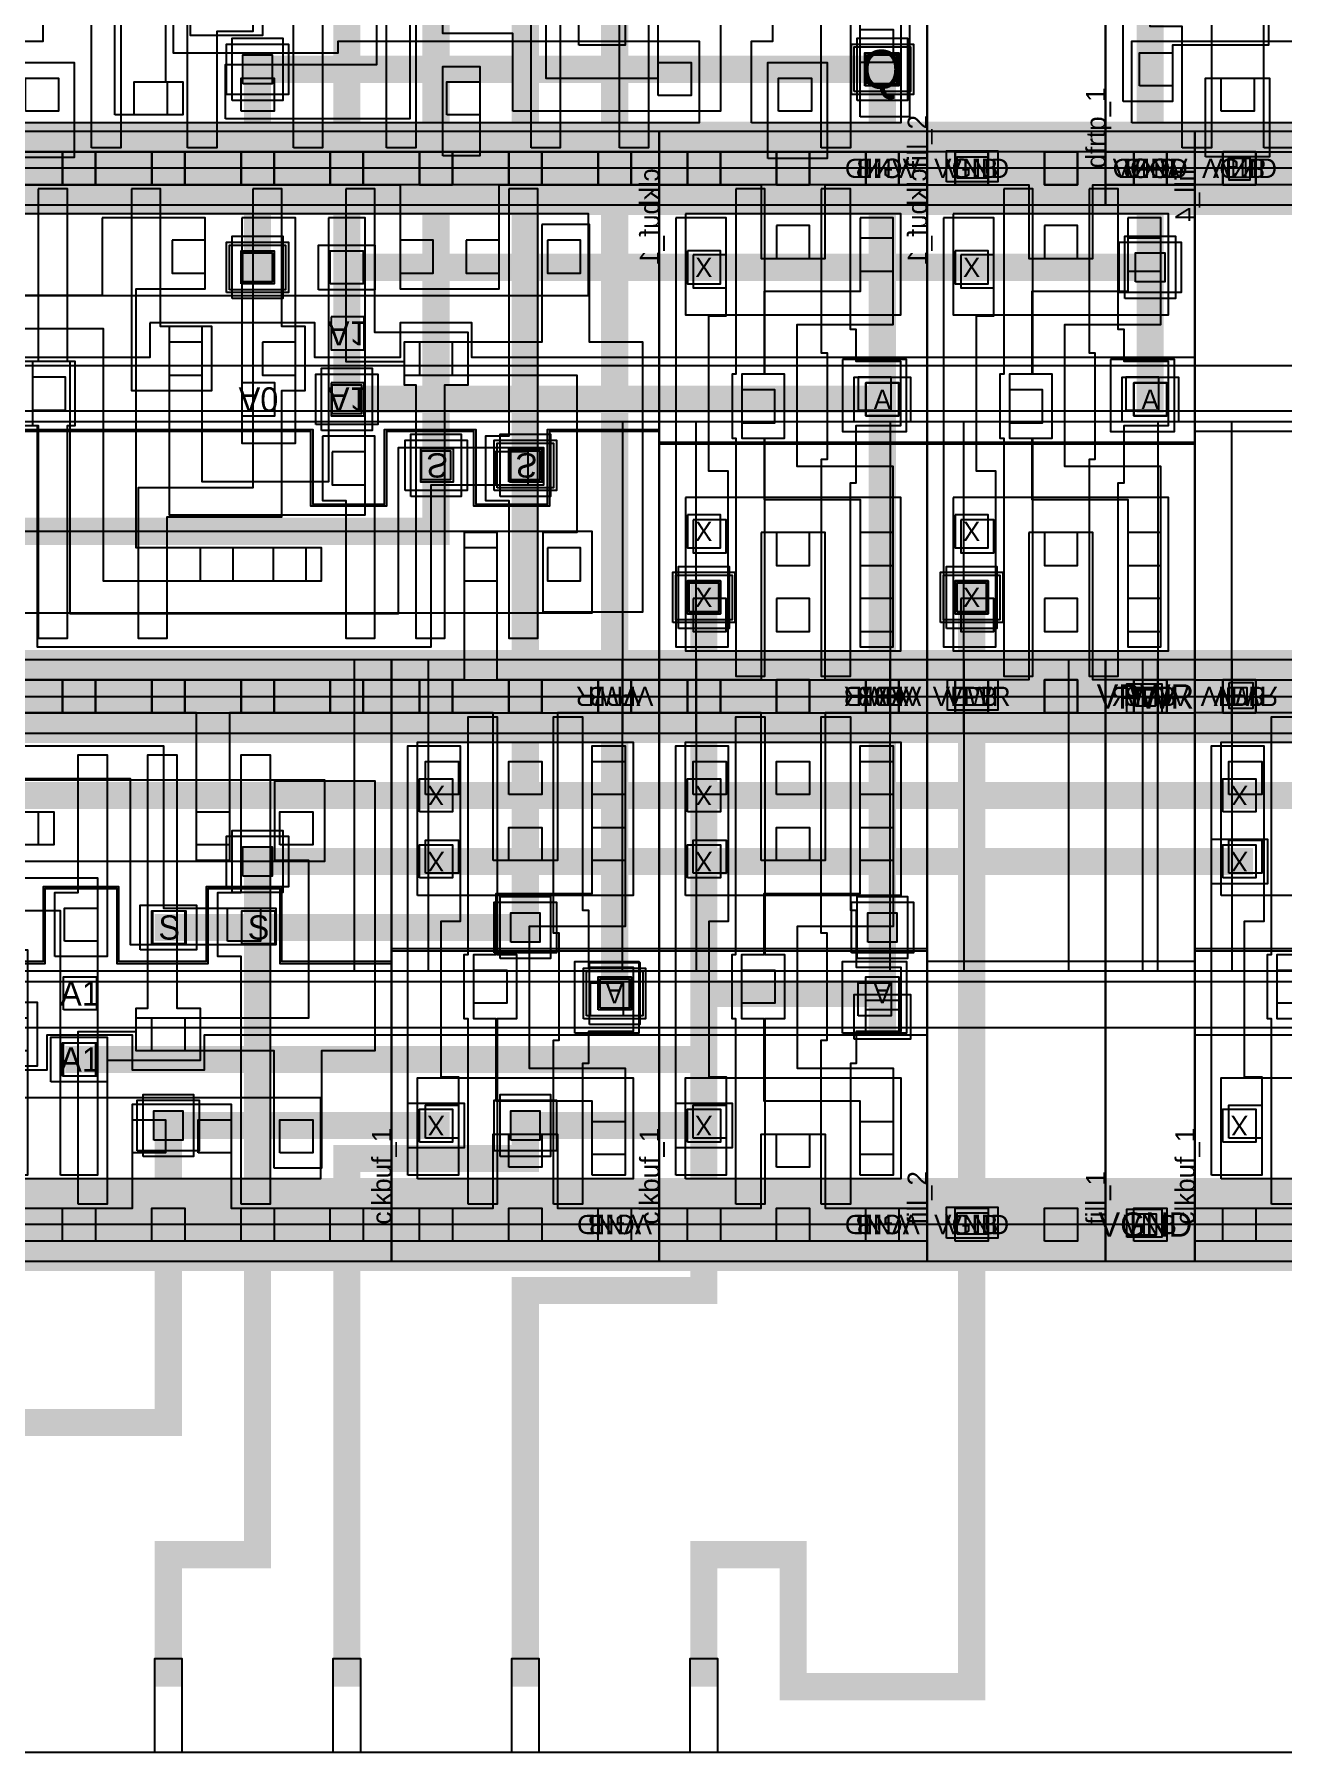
# Model space of a CAD drawing. Extents: x 0 to 50.5, y 0 to 99.5.
# Drawn here: x 20.7 to 27.13, y 0 to 8.85 of the extents above; entities that cross this region are included whole.
import ezdxf
from ezdxf.enums import TextEntityAlignment as Align

# ---------------------------------------------------------------- set-up
doc = ezdxf.new("R2010")
doc.units = 0
for name, color, linetype in [('L122D16', 13, 'CONTINUOUS'), ('L235D4', 32, 'CONTINUOUS'), ('L236D0', 12, 'CONTINUOUS'), ('L64D16', 14, 'CONTINUOUS'), ('L64D20', 26, 'CONTINUOUS'), ('L64D5', 19, 'CONTINUOUS'), ('L64D59', 18, 'CONTINUOUS'), ('L65D20', 22, 'CONTINUOUS'), ('L66D20', 16, 'CONTINUOUS'), ('L66D44', 21, 'CONTINUOUS'), ('L67D16', 29, 'CONTINUOUS'), ('L67D20', 8, 'CONTINUOUS'), ('L67D44', 9, 'CONTINUOUS'), ('L67D5', 17, 'CONTINUOUS'), ('L68D16', 15, 'CONTINUOUS'), ('L68D20', 6, 'CONTINUOUS'), ('L68D44', 7, 'CONTINUOUS'), ('L68D5', 20, 'CONTINUOUS'), ('L69D16', 35, 'CONTINUOUS'), ('L69D20', 4, 'CONTINUOUS'), ('L78D44', 24, 'CONTINUOUS'), ('L81D4', 28, 'CONTINUOUS'), ('L83D44', 30, 'CONTINUOUS'), ('L93D44', 25, 'CONTINUOUS'), ('L94D20', 27, 'CONTINUOUS'), ('L95D20', 23, 'CONTINUOUS')]:
    doc.layers.add(name, color=color, linetype=linetype)

# ---------------------------------------------------------------- blocks, each defined once
blk = doc.blocks.new('VIA_M1M2_PR')
at = {"layer": 'L68D20'}
blk.add_lwpolyline([(-0.16, -0.13), (-0.16, 0.13), (0.16, 0.13), (0.16, -0.13)], close=True, dxfattribs=at)
at = {"layer": 'L68D44'}
blk.add_lwpolyline([(-0.075, -0.075), (-0.075, 0.075), (0.075, 0.075), (0.075, -0.075)], close=True, dxfattribs=at)
at = {"layer": 'L69D20'}
blk.add_lwpolyline([(-0.13, -0.16), (-0.13, 0.16), (0.13, 0.16), (0.13, -0.16)], close=True, dxfattribs=at)
blk = doc.blocks.new('VIA_L1M1_PR_MR')
at = {"layer": 'L67D20'}
blk.add_lwpolyline([(-0.085, -0.085), (-0.085, 0.085), (0.085, 0.085), (0.085, -0.085)], close=True, dxfattribs=at)
at = {"layer": 'L67D44'}
blk.add_lwpolyline([(-0.085, -0.085), (-0.085, 0.085), (0.085, 0.085), (0.085, -0.085)], close=True, dxfattribs=at)
at = {"layer": 'L68D20'}
blk.add_lwpolyline([(-0.145, -0.115), (-0.145, 0.115), (0.145, 0.115), (0.145, -0.115)], close=True, dxfattribs=at)
blk = doc.blocks.new('sky130_fd_sc_hd__fill_2')
at = {"layer": 'L122D16'}
blk.add_lwpolyline([(0.155, -0.05), (0.155, 0.06), (0.315, 0.06), (0.315, -0.05)], close=True, dxfattribs=at)
at = {"layer": 'L64D16'}
blk.add_lwpolyline([(0.14, 2.675), (0.14, 2.765), (0.31, 2.765), (0.31, 2.675)], close=True, dxfattribs=at)
at = {"layer": 'L64D20'}
blk.add_lwpolyline([(-0.19, 1.305), (-0.19, 2.91), (1.11, 2.91), (1.11, 1.305)], close=True, dxfattribs=at)
at = {"layer": 'L67D20', "const_width": 0.17}
for points in [[(0, 2.72), (0.92, 2.72)], [(0, 0), (0.92, 0)]]:
    blk.add_lwpolyline(points, dxfattribs=at)
at = {"layer": 'L67D44'}
for points in [[(0.145, 2.635), (0.145, 2.805), (0.315, 2.805), (0.315, 2.635)], [(0.605, 2.635), (0.605, 2.805), (0.775, 2.805), (0.775, 2.635)], [(0.145, -0.085), (0.145, 0.085), (0.315, 0.085), (0.315, -0.085)], [(0.605, -0.085), (0.605, 0.085), (0.775, 0.085), (0.775, -0.085)]]:
    blk.add_lwpolyline(points, close=True, dxfattribs=at)
at = {"layer": 'L68D16'}
for points in [[(0.105, 2.65), (0.105, 2.805), (0.365, 2.805), (0.365, 2.65)], [(0.1, -0.07), (0.1, 0.09), (0.365, 0.09), (0.365, -0.07)]]:
    blk.add_lwpolyline(points, close=True, dxfattribs=at)
at = {"layer": 'L68D20', "const_width": 0.48}
for points in [[(0, 2.72), (0.92, 2.72)], [(0, 0), (0.92, 0)]]:
    blk.add_lwpolyline(points, dxfattribs=at)
at = {"layer": 'L78D44'}
blk.add_lwpolyline([(0, 1.25), (0, 2.72), (0.92, 2.72), (0.92, 1.25)], close=True, dxfattribs=at)
at = {"layer": 'L81D4'}
blk.add_lwpolyline([(0, 0), (0, 2.72), (0.92, 2.72), (0.92, 0)], close=True, dxfattribs=at)
at = {"layer": 'L93D44'}
blk.add_lwpolyline([(0, -0.19), (0, 1.015), (0.92, 1.015), (0.92, -0.19)], close=True, dxfattribs=at)
at = {"layer": 'L94D20'}
blk.add_lwpolyline([(0, 1.355), (0, 2.91), (0.92, 2.91), (0.92, 1.355)], close=True, dxfattribs=at)
at = {"layer": 'L64D5'}
blk.add_text('VPB', height=0.1, dxfattribs=at).set_placement((0.23, 2.72), align=Align.MIDDLE_CENTER)
at = {"layer": 'L64D59'}
blk.add_text('VNB', height=0.1, dxfattribs=at).set_placement((0.23, 0), align=Align.MIDDLE_CENTER)
at = {"layer": 'L68D5'}
for s, p in [('VPWR', (0.23, 2.72)), ('VGND', (0.23, 0))]:
    blk.add_text(s, height=0.1, dxfattribs=at).set_placement(p, align=Align.MIDDLE_CENTER)
at = {"layer": 'L83D44'}
blk.add_text('fill_2', height=0.1, rotation=90, dxfattribs=at).set_placement((0, 0))
blk = doc.blocks.new('sky130_fd_sc_hd__dfrtp_1')
at = {"layer": 'L122D16'}
blk.add_lwpolyline([(0.145, -0.085), (0.145, 0.085), (0.315, 0.085), (0.315, -0.085)], close=True, dxfattribs=at)
at = {"layer": 'L236D0'}
blk.add_lwpolyline([(0, 0), (0, 2.72), (9.2, 2.72), (9.2, 0)], close=True, dxfattribs=at)
at = {"layer": 'L65D20'}
for points in [[(8.295, 0.235), (8.295, 0.655), (8.405, 0.655), (8.405, 0.885), (9.065, 0.885), (9.065, 0.235)], [(1.565, 0.235), (1.565, 0.655), (2.49, 0.655), (2.49, 0.595), (3.285, 0.595), (3.285, 0.655), (4.645, 0.655), (4.645, 0.875), (5.315, 0.875), (5.315, 0.595), (6.165, 0.595), (6.165, 0.655), (8.025, 0.655), (8.025, 0.235)], [(0.135, 0.235), (0.135, 0.655), (1.225, 0.655), (1.225, 0.235)]]:
    blk.add_lwpolyline(points, close=True, dxfattribs=at)
at = {"layer": 'L66D20'}
for points in [[(0.395, 0.105), (0.395, 0.73), (0.23, 0.73), (0.23, 0.995), (0.11, 0.995), (0.11, 1.325), (0.23, 1.325), (0.23, 1.74), (0.395, 1.74), (0.395, 2.585), (0.545, 2.585), (0.545, 1.59), (0.38, 1.59), (0.38, 0.88), (0.545, 0.88), (0.545, 0.105)], [(0.815, 0.105), (0.815, 1.1), (0.59, 1.1), (0.59, 1.37), (0.815, 1.37), (0.815, 2.585), (0.965, 2.585), (0.965, 0.105)], [(4.895, 0.105), (4.895, 1.005), (4.715, 1.005), (4.715, 1.335), (4.895, 1.335), (4.895, 1.57), (5.275, 1.57), (5.275, 2.615), (5.425, 2.615), (5.425, 1.42), (5.045, 1.42), (5.045, 0.105)], [(5.935, 0.105), (5.935, 1.185), (5.875, 1.185), (5.875, 1.245), (5.77, 1.245), (5.77, 2.615), (5.92, 2.615), (5.92, 1.395), (6.02, 1.395), (6.02, 1.335), (6.085, 1.335), (6.085, 1.275), (6.205, 1.275), (6.205, 0.945), (6.085, 0.945), (6.085, 0.105)], [(6.415, 0.105), (6.415, 0.965), (6.62, 0.965), (6.62, 2.615), (6.77, 2.615), (6.77, 1.145), (6.925, 1.145), (6.925, 0.815), (6.565, 0.815), (6.565, 0.105)], [(7.16, 0.105), (7.16, 0.955), (7.135, 0.955), (7.135, 1.285), (7.16, 1.285), (7.16, 2.615), (7.31, 2.615), (7.31, 1.285), (7.405, 1.285), (7.405, 0.955), (7.31, 0.955), (7.31, 0.105)], [(7.615, 0.105), (7.615, 1.495), (7.52, 1.495), (7.52, 1.825), (7.58, 1.825), (7.58, 2.615), (7.73, 2.615), (7.73, 1.825), (7.79, 1.825), (7.79, 1.495), (7.765, 1.495), (7.765, 0.105)], [(8.655, 0.105), (8.655, 0.995), (8.51, 0.995), (8.51, 1.325), (8.655, 1.325), (8.655, 2.615), (8.805, 2.615), (8.805, 0.105)], [(5.39, 0.105), (5.39, 1.035), (5.725, 1.035), (5.725, 0.705), (5.54, 0.705), (5.54, 0.105)]]:
    blk.add_lwpolyline(points, close=True, dxfattribs=at)
at = {"layer": 'L66D44'}
for points in [[(8.855, 0.545), (8.855, 0.715), (9.025, 0.715), (9.025, 0.545)], [(0.175, 0.425), (0.175, 0.595), (0.345, 0.595), (0.345, 0.425)], [(7.815, 0.375), (7.815, 0.545), (7.985, 0.545), (7.985, 0.375)], [(0.595, 0.295), (0.595, 0.465), (0.765, 0.465), (0.765, 0.295)], [(4.555, 0.295), (4.555, 0.465), (4.725, 0.465), (4.725, 0.295)], [(5.115, 0.275), (5.115, 0.445), (5.285, 0.445), (5.285, 0.275)], [(5.665, 0.295), (5.665, 0.465), (5.835, 0.465), (5.835, 0.295)], [(6.725, 0.275), (6.725, 0.445), (6.895, 0.445), (6.895, 0.275)], [(8.435, 0.295), (8.435, 0.465), (8.605, 0.465), (8.605, 0.295)]]:
    blk.add_lwpolyline(points, close=True, dxfattribs=at)
at = {"layer": 'L67D16'}
blk.add_lwpolyline([(8.88, 0.425), (8.88, 0.595), (9.05, 0.595), (9.05, 0.425)], close=True, dxfattribs=at)
at = {"layer": 'L67D20'}
for points in [[(0.09, 0.345), (0.09, 0.805), (0.61, 0.805), (0.61, 1.795), (0.09, 1.795), (0.09, 2.465), (0.345, 2.465), (0.345, 1.965), (0.84, 1.965), (0.84, 0.635), (0.345, 0.635), (0.345, 0.345)], [(5.015, 0.275), (5.015, 0.835), (5.105, 0.835), (5.105, 2.005), (5.495, 2.005), (5.495, 2.465), (5.665, 2.465), (5.665, 1.835), (5.275, 1.835), (5.275, 0.445), (5.365, 0.445), (5.365, 0.275)], [(5.585, 0.255), (5.585, 0.535), (6.365, 0.535), (6.365, 1.485), (6.6, 1.485), (6.6, 2.125), (5.9, 2.125), (5.9, 2.465), (6.77, 2.465), (6.77, 1.745), (7.82, 1.745), (7.82, 1.575), (6.77, 1.575), (6.77, 1.315), (6.535, 1.315), (6.535, 0.255)], [(7.065, 0.295), (7.065, 0.695), (6.705, 0.695), (6.705, 1.145), (6.925, 1.145), (6.925, 0.865), (7.235, 0.865), (7.235, 0.465), (7.815, 0.465), (7.815, 1.295), (7.99, 1.295), (7.99, 1.915), (7.36, 1.915), (7.36, 2.375), (7.53, 2.375), (7.53, 2.085), (8.16, 2.085), (8.16, 1.325), (8.73, 1.325), (8.73, 0.995), (8.14, 0.995), (8.14, 0.82), (8.135, 0.82), (8.135, 0.295)], [(8.855, 0.265), (8.855, 0.795), (8.9, 0.795), (8.9, 1.445), (8.855, 1.445), (8.855, 2.325), (9.11, 2.325), (9.11, 0.265)], [(7.405, 0.635), (7.405, 1.035), (7.105, 1.035), (7.105, 1.405), (7.645, 1.405), (7.645, 0.635)], [(4.475, 0.055), (4.475, 0.545), (4.805, 0.545), (4.805, 0.055)], [(8.38, 0.05), (8.38, 0.545), (8.685, 0.545), (8.685, 0.05)], [(0.515, 0.06), (0.515, 0.465), (0.845, 0.465), (0.845, 0.06)], [(6.705, 0.065), (6.705, 0.525), (6.895, 0.525), (6.895, 0.065)], [(0, -0.085), (0, 0.085), (9.2, 0.085), (9.2, -0.085)]]:
    blk.add_lwpolyline(points, close=True, dxfattribs=at)
at = {"layer": 'L67D44'}
for points in [[(0.145, -0.085), (0.145, 0.085), (0.315, 0.085), (0.315, -0.085)], [(0.605, -0.085), (0.605, 0.085), (0.775, 0.085), (0.775, -0.085)], [(4.745, -0.085), (4.745, 0.085), (4.915, 0.085), (4.915, -0.085)], [(5.205, -0.085), (5.205, 0.085), (5.375, 0.085), (5.375, -0.085)], [(5.665, -0.085), (5.665, 0.085), (5.835, 0.085), (5.835, -0.085)], [(6.125, -0.085), (6.125, 0.085), (6.295, 0.085), (6.295, -0.085)], [(6.585, -0.085), (6.585, 0.085), (6.755, 0.085), (6.755, -0.085)], [(7.045, -0.085), (7.045, 0.085), (7.215, 0.085), (7.215, -0.085)], [(7.505, -0.085), (7.505, 0.085), (7.675, 0.085), (7.675, -0.085)], [(7.965, -0.085), (7.965, 0.085), (8.135, 0.085), (8.135, -0.085)], [(8.425, -0.085), (8.425, 0.085), (8.595, 0.085), (8.595, -0.085)], [(8.885, -0.085), (8.885, 0.085), (9.055, 0.085), (9.055, -0.085)]]:
    blk.add_lwpolyline(points, close=True, dxfattribs=at)
at = {"layer": 'L68D16'}
blk.add_lwpolyline([(0.145, -0.085), (0.145, 0.085), (0.315, 0.085), (0.315, -0.085)], close=True, dxfattribs=at)
at = {"layer": 'L68D20', "const_width": 0.48}
blk.add_lwpolyline([(0, 0), (9.2, 0)], dxfattribs=at)
at = {"layer": 'L81D4'}
blk.add_lwpolyline([(0, 0), (0, 2.72), (9.2, 2.72), (9.2, 0)], close=True, dxfattribs=at)
at = {"layer": 'L93D44'}
blk.add_lwpolyline([(0, -0.19), (0, 1.015), (9.2, 1.015), (9.2, -0.19)], close=True, dxfattribs=at)
at = {"layer": 'L95D20'}
blk.add_lwpolyline([(5.775, 0.925), (5.775, 0.685), (5.405, 0.685), (5.405, 1.05)], dxfattribs=at)
at = {"layer": 'L64D59'}
blk.add_text('VNB', height=0.1, dxfattribs=at).set_placement((0.23, 0), align=Align.MIDDLE_CENTER)
at = {"layer": 'L67D5'}
blk.add_text('Q', height=0.2, dxfattribs=at).set_placement((8.965, 0.51), align=Align.MIDDLE_CENTER)
at = {"layer": 'L68D5'}
blk.add_text('VGND', height=0.1, dxfattribs=at).set_placement((0.23, 0), align=Align.MIDDLE_CENTER)
at = {"layer": 'L83D44'}
blk.add_text('dfrtp_1', height=0.1, rotation=90, dxfattribs=at).set_placement((0, 0))
blk = doc.blocks.new('sky130_fd_sc_hd__clkbuf_1')
at = {"layer": 'L122D16'}
blk.add_lwpolyline([(1.065, -0.085), (1.065, 0.085), (1.235, 0.085), (1.235, -0.085)], close=True, dxfattribs=at)
at = {"layer": 'L236D0'}
blk.add_lwpolyline([(0, 0), (0, 2.72), (1.38, 2.72), (1.38, 0)], close=True, dxfattribs=at)
at = {"layer": 'L64D16'}
blk.add_lwpolyline([(1.065, 2.635), (1.065, 2.805), (1.235, 2.805), (1.235, 2.635)], close=True, dxfattribs=at)
at = {"layer": 'L64D20'}
blk.add_lwpolyline([(-0.19, 1.305), (-0.19, 2.91), (1.57, 2.91), (1.57, 1.305)], close=True, dxfattribs=at)
at = {"layer": 'L65D20'}
for points in [[(0.135, 1.695), (0.135, 2.485), (1.245, 2.485), (1.245, 1.695)], [(0.135, 0.235), (0.135, 0.755), (1.245, 0.755), (1.245, 0.235)]]:
    blk.add_lwpolyline(points, close=True, dxfattribs=at)
at = {"layer": 'L66D20'}
for points in [[(0.395, 0.105), (0.395, 1.06), (0.375, 1.06), (0.375, 1.39), (0.395, 1.39), (0.395, 2.615), (0.545, 2.615), (0.545, 1.39), (0.645, 1.39), (0.645, 1.06), (0.545, 1.06), (0.545, 0.105)], [(0.835, 0.105), (0.835, 0.95), (0.865, 0.95), (0.865, 1.5), (0.835, 1.5), (0.835, 2.615), (0.985, 2.615), (0.985, 1.62), (1.015, 1.62), (1.015, 1.325), (1.245, 1.325), (1.245, 0.995), (1.015, 0.995), (1.015, 0.83), (0.985, 0.83), (0.985, 0.105)]]:
    blk.add_lwpolyline(points, close=True, dxfattribs=at)
at = {"layer": 'L66D44'}
for points in [[(0.175, 2.215), (0.175, 2.385), (0.345, 2.385), (0.345, 2.215)], [(0.605, 2.215), (0.605, 2.385), (0.775, 2.385), (0.775, 2.215)], [(1.035, 2.215), (1.035, 2.385), (1.205, 2.385), (1.205, 2.215)], [(0.605, 1.875), (0.605, 2.045), (0.775, 2.045), (0.775, 1.875)], [(1.035, 1.875), (1.035, 2.045), (1.205, 2.045), (1.205, 1.875)], [(0.175, 1.81), (0.175, 1.98), (0.345, 1.98), (0.345, 1.81)], [(0.425, 1.14), (0.425, 1.31), (0.595, 1.31), (0.595, 1.14)], [(1.025, 1.075), (1.025, 1.245), (1.195, 1.245), (1.195, 1.075)], [(0.175, 0.445), (0.175, 0.615), (0.345, 0.615), (0.345, 0.445)], [(0.605, 0.295), (0.605, 0.465), (0.775, 0.465), (0.775, 0.295)], [(1.035, 0.36), (1.035, 0.53), (1.205, 0.53), (1.205, 0.36)]]:
    blk.add_lwpolyline(points, close=True, dxfattribs=at)
at = {"layer": 'L67D16'}
for points in [[(0.145, 2.125), (0.145, 2.295), (0.315, 2.295), (0.315, 2.125)], [(0.145, 1.785), (0.145, 1.955), (0.315, 1.955), (0.315, 1.785)], [(1.065, 1.105), (1.065, 1.275), (1.235, 1.275), (1.235, 1.105)], [(0.145, 0.425), (0.145, 0.595), (0.315, 0.595), (0.315, 0.425)]]:
    blk.add_lwpolyline(points, close=True, dxfattribs=at)
at = {"layer": 'L67D20'}
for points in [[(0.525, 1.875), (0.525, 2.635), (0, 2.635), (0, 2.805), (1.38, 2.805), (1.38, 2.635), (0.855, 2.635), (0.855, 1.875)], [(0.085, 0.255), (0.085, 2.465), (0.355, 2.465), (0.355, 1.56), (0.255, 1.56), (0.255, 0.76), (0.345, 0.76), (0.345, 0.255)], [(1.035, 0.255), (1.035, 0.635), (0.54, 0.635), (0.54, 1.06), (0.425, 1.06), (0.425, 1.39), (0.54, 1.39), (0.54, 1.705), (1.035, 1.705), (1.035, 2.465), (1.205, 2.465), (1.205, 1.535), (0.71, 1.535), (0.71, 0.805), (1.205, 0.805), (1.205, 0.255)], [(0.945, 0.985), (0.945, 1.355), (1.275, 1.355), (1.275, 0.985)], [(0, -0.085), (0, 0.085), (0.525, 0.085), (0.525, 0.465), (0.855, 0.465), (0.855, 0.085), (1.38, 0.085), (1.38, -0.085)]]:
    blk.add_lwpolyline(points, close=True, dxfattribs=at)
at = {"layer": 'L67D44'}
for points in [[(0.145, 2.635), (0.145, 2.805), (0.315, 2.805), (0.315, 2.635)], [(0.605, 2.635), (0.605, 2.805), (0.775, 2.805), (0.775, 2.635)], [(1.065, 2.635), (1.065, 2.805), (1.235, 2.805), (1.235, 2.635)], [(0.145, -0.085), (0.145, 0.085), (0.315, 0.085), (0.315, -0.085)], [(0.605, -0.085), (0.605, 0.085), (0.775, 0.085), (0.775, -0.085)], [(1.065, -0.085), (1.065, 0.085), (1.235, 0.085), (1.235, -0.085)]]:
    blk.add_lwpolyline(points, close=True, dxfattribs=at)
at = {"layer": 'L68D16'}
for points in [[(1.065, 2.635), (1.065, 2.805), (1.235, 2.805), (1.235, 2.635)], [(1.065, -0.085), (1.065, 0.085), (1.235, 0.085), (1.235, -0.085)]]:
    blk.add_lwpolyline(points, close=True, dxfattribs=at)
at = {"layer": 'L68D20', "const_width": 0.48}
for points in [[(1.38, 2.72), (0, 2.72)], [(1.38, 0), (0, 0)]]:
    blk.add_lwpolyline(points, dxfattribs=at)
at = {"layer": 'L78D44'}
blk.add_lwpolyline([(0, 1.25), (0, 2.72), (1.38, 2.72), (1.38, 1.25)], close=True, dxfattribs=at)
at = {"layer": 'L81D4'}
blk.add_lwpolyline([(0, 0), (0, 2.72), (1.38, 2.72), (1.38, 0)], close=True, dxfattribs=at)
at = {"layer": 'L93D44'}
blk.add_lwpolyline([(0, -0.19), (0, 1.015), (1.38, 1.015), (1.38, -0.19)], close=True, dxfattribs=at)
at = {"layer": 'L94D20'}
blk.add_lwpolyline([(0, 1.42), (0, 2.91), (1.38, 2.91), (1.38, 1.42)], close=True, dxfattribs=at)
at = {"layer": 'L95D20'}
blk.add_lwpolyline([(0, 0.975), (0, 1.41), (1.38, 1.41), (1.38, 0.975)], close=True, dxfattribs=at)
at = {"layer": 'L64D5'}
blk.add_text('VPB', height=0.1, rotation=180, dxfattribs=at).set_placement((1.15, 2.72), align=Align.MIDDLE_CENTER)
at = {"layer": 'L64D59'}
blk.add_text('VNB', height=0.1, rotation=180, dxfattribs=at).set_placement((1.15, 0), align=Align.MIDDLE_CENTER)
at = {"layer": 'L67D5'}
for s, p in [('X', (0.23, 2.21)), ('X', (0.23, 1.87)), ('A', (1.15, 1.19)), ('X', (0.23, 0.51))]:
    blk.add_text(s, height=0.1, rotation=180, dxfattribs=at).set_placement(p, align=Align.MIDDLE_CENTER)
at = {"layer": 'L68D5'}
for s, p in [('VPWR', (1.15, 2.72)), ('VGND', (1.15, 0))]:
    blk.add_text(s, height=0.1, rotation=180, dxfattribs=at).set_placement(p, align=Align.MIDDLE_CENTER)
at = {"layer": 'L83D44'}
blk.add_text('clkbuf_1', height=0.1, rotation=90, dxfattribs=at).set_placement((0, 0))
blk = doc.blocks.new('sky130_fd_sc_hd__mux2_1')
at = {"layer": 'L122D16'}
blk.add_lwpolyline([(0.42, -0.085), (0.42, 0.085), (0.59, 0.085), (0.59, -0.085)], close=True, dxfattribs=at)
at = {"layer": 'L236D0'}
blk.add_lwpolyline([(0, 0), (0, 2.72), (4.14, 2.72), (4.14, 0)], close=True, dxfattribs=at)
at = {"layer": 'L64D16'}
blk.add_lwpolyline([(0.37, 2.635), (0.37, 2.805), (0.54, 2.805), (0.54, 2.635)], close=True, dxfattribs=at)
at = {"layer": 'L64D20'}
blk.add_lwpolyline([(-0.19, 1.305), (-0.19, 2.91), (4.33, 2.91), (4.33, 1.305)], close=True, dxfattribs=at)
at = {"layer": 'L65D20'}
for points in [[(0.135, 1.485), (0.135, 2.485), (0.805, 2.485), (0.805, 2.29), (3.795, 2.29), (3.795, 1.87), (0.805, 1.87), (0.805, 1.485)], [(0.135, 0.235), (0.135, 0.885), (0.805, 0.885), (0.805, 0.655), (3.775, 0.655), (3.775, 0.235)]]:
    blk.add_lwpolyline(points, close=True, dxfattribs=at)
at = {"layer": 'L66D20'}
for points in [[(0.395, 0.105), (0.395, 0.995), (0.38, 0.995), (0.38, 1.325), (0.395, 1.325), (0.395, 2.615), (0.545, 2.615), (0.545, 1.325), (0.65, 1.325), (0.65, 0.995), (0.545, 0.995), (0.545, 0.105)], [(0.94, 0.105), (0.94, 0.995), (0.86, 0.995), (0.86, 1.325), (0.94, 1.325), (0.94, 2.42), (1.09, 2.42), (1.09, 1.325), (1.13, 1.325), (1.13, 0.995), (1.09, 0.995), (1.09, 0.105)], [(2.045, 0.105), (2.045, 1.645), (1.455, 1.645), (1.455, 2.42), (1.605, 2.42), (1.605, 1.795), (2.195, 1.795), (2.195, 1.145), (2.315, 1.145), (2.315, 0.815), (2.195, 0.815), (2.195, 0.105)], [(2.405, 1.38), (2.405, 1.71), (2.525, 1.71), (2.525, 2.42), (2.675, 2.42), (2.675, 1.38)], [(2.525, 0.105), (2.525, 0.995), (2.825, 0.995), (2.825, 1.115), (2.885, 1.115), (2.885, 2.42), (3.035, 2.42), (3.035, 1.115), (3.155, 1.115), (3.155, 0.845), (2.675, 0.845), (2.675, 0.105)], [(3.365, 0.105), (3.365, 1.38), (3.245, 1.38), (3.245, 1.71), (3.365, 1.71), (3.365, 2.42), (3.515, 2.42), (3.515, 0.105)], [(1.42, 0.105), (1.42, 1.145), (1.835, 1.145), (1.835, 0.815), (1.57, 0.815), (1.57, 0.105)]]:
    blk.add_lwpolyline(points, close=True, dxfattribs=at)
at = {"layer": 'L66D44'}
for points in [[(0.175, 2.255), (0.175, 2.425), (0.345, 2.425), (0.345, 2.255)], [(0.595, 2.255), (0.595, 2.425), (0.765, 2.425), (0.765, 2.255)], [(1.775, 1.955), (1.775, 2.125), (1.945, 2.125), (1.945, 1.955)], [(2.15, 1.955), (2.15, 2.125), (2.32, 2.125), (2.32, 1.955)], [(3.135, 1.955), (3.135, 2.125), (3.305, 2.125), (3.305, 1.955)], [(3.565, 1.955), (3.565, 2.125), (3.735, 2.125), (3.735, 1.955)], [(0.175, 1.915), (0.175, 2.085), (0.345, 2.085), (0.345, 1.915)], [(0.595, 1.915), (0.595, 2.085), (0.765, 2.085), (0.765, 1.915)], [(0.175, 1.575), (0.175, 1.745), (0.345, 1.745), (0.345, 1.575)], [(0.595, 1.575), (0.595, 1.745), (0.765, 1.745), (0.765, 1.575)], [(2.455, 1.46), (2.455, 1.63), (2.625, 1.63), (2.625, 1.46)], [(3.295, 1.46), (3.295, 1.63), (3.465, 1.63), (3.465, 1.46)], [(0.43, 1.075), (0.43, 1.245), (0.6, 1.245), (0.6, 1.075)], [(0.91, 1.075), (0.91, 1.245), (1.08, 1.245), (1.08, 1.075)], [(1.615, 0.895), (1.615, 1.065), (1.785, 1.065), (1.785, 0.895)], [(2.095, 0.895), (2.095, 1.065), (2.265, 1.065), (2.265, 0.895)], [(2.905, 0.895), (2.905, 1.065), (3.075, 1.065), (3.075, 0.895)], [(0.175, 0.39), (0.175, 0.56), (0.345, 0.56), (0.345, 0.39)], [(1.63, 0.37), (1.63, 0.54), (1.8, 0.54), (1.8, 0.37)], [(2.805, 0.37), (2.805, 0.54), (2.975, 0.54), (2.975, 0.37)], [(3.145, 0.37), (3.145, 0.54), (3.315, 0.54), (3.315, 0.37)], [(3.565, 0.37), (3.565, 0.54), (3.735, 0.54), (3.735, 0.37)], [(0.595, 0.295), (0.595, 0.465), (0.765, 0.465), (0.765, 0.295)]]:
    blk.add_lwpolyline(points, close=True, dxfattribs=at)
at = {"layer": 'L67D16'}
for points in [[(0.15, 2.125), (0.15, 2.295), (0.32, 2.295), (0.32, 2.125)], [(0.15, 1.785), (0.15, 1.955), (0.32, 1.955), (0.32, 1.785)], [(2.91, 1.445), (2.91, 1.615), (3.08, 1.615), (3.08, 1.445)], [(3.37, 1.445), (3.37, 1.615), (3.54, 1.615), (3.54, 1.445)], [(1.99, 1.105), (1.99, 1.275), (2.16, 1.275), (2.16, 1.105)], [(2.45, 1.105), (2.45, 1.275), (2.62, 1.275), (2.62, 1.105)], [(2.45, 0.765), (2.45, 0.935), (2.62, 0.935), (2.62, 0.765)], [(0.15, 0.425), (0.15, 0.595), (0.32, 0.595), (0.32, 0.425)]]:
    blk.add_lwpolyline(points, close=True, dxfattribs=at)
at = {"layer": 'L67D20'}
for points in [[(0.595, 1.495), (0.595, 2.635), (0, 2.635), (0, 2.805), (4.14, 2.805), (4.14, 2.635), (3.305, 2.635), (3.305, 1.875), (3.135, 1.875), (3.135, 2.635), (0.765, 2.635), (0.765, 1.495)], [(0.09, 0.255), (0.09, 2.465), (0.425, 2.465), (0.425, 1.495), (0.26, 1.495), (0.26, 0.825), (0.345, 0.825), (0.345, 0.255)], [(0.91, 0.995), (0.91, 1.325), (0.935, 1.325), (0.935, 2.465), (2.965, 2.465), (2.965, 1.63), (3.545, 1.63), (3.545, 1.44), (2.795, 1.44), (2.795, 2.295), (1.105, 2.295), (1.105, 0.995)], [(3.535, 0.29), (3.535, 0.895), (2.825, 0.895), (2.825, 1.065), (3.715, 1.065), (3.715, 1.875), (3.54, 1.875), (3.54, 2.285), (4.055, 2.285), (4.055, 0.895), (3.78, 0.895), (3.78, 0.29)], [(1.27, 0.255), (1.27, 0.655), (0.515, 0.655), (0.515, 0.995), (0.43, 0.995), (0.43, 1.325), (0.685, 1.325), (0.685, 0.825), (1.275, 0.825), (1.275, 2.125), (2.4, 2.125), (2.4, 1.955), (1.445, 1.955), (1.445, 0.62), (1.8, 0.62), (1.8, 0.255)], [(2.435, 0.255), (2.435, 1.615), (1.785, 1.615), (1.785, 0.815), (1.615, 0.815), (1.615, 1.785), (2.625, 1.785), (2.625, 0.255)], [(1.99, 0.255), (1.99, 1.415), (2.265, 1.415), (2.265, 0.255)], [(0, -0.085), (0, 0.085), (0.515, 0.085), (0.515, 0.485), (0.845, 0.485), (0.845, 0.085), (2.805, 0.085), (2.805, 0.62), (3.315, 0.62), (3.315, 0.085), (4.14, 0.085), (4.14, -0.085)]]:
    blk.add_lwpolyline(points, close=True, dxfattribs=at)
at = {"layer": 'L67D44'}
for points in [[(0.145, 2.635), (0.145, 2.805), (0.315, 2.805), (0.315, 2.635)], [(0.605, 2.635), (0.605, 2.805), (0.775, 2.805), (0.775, 2.635)], [(1.065, 2.635), (1.065, 2.805), (1.235, 2.805), (1.235, 2.635)], [(1.525, 2.635), (1.525, 2.805), (1.695, 2.805), (1.695, 2.635)], [(1.985, 2.635), (1.985, 2.805), (2.155, 2.805), (2.155, 2.635)], [(2.445, 2.635), (2.445, 2.805), (2.615, 2.805), (2.615, 2.635)], [(2.905, 2.635), (2.905, 2.805), (3.075, 2.805), (3.075, 2.635)], [(3.365, 2.635), (3.365, 2.805), (3.535, 2.805), (3.535, 2.635)], [(3.825, 2.635), (3.825, 2.805), (3.995, 2.805), (3.995, 2.635)], [(0.145, -0.085), (0.145, 0.085), (0.315, 0.085), (0.315, -0.085)], [(0.605, -0.085), (0.605, 0.085), (0.775, 0.085), (0.775, -0.085)], [(1.065, -0.085), (1.065, 0.085), (1.235, 0.085), (1.235, -0.085)], [(1.525, -0.085), (1.525, 0.085), (1.695, 0.085), (1.695, -0.085)], [(1.985, -0.085), (1.985, 0.085), (2.155, 0.085), (2.155, -0.085)], [(2.445, -0.085), (2.445, 0.085), (2.615, 0.085), (2.615, -0.085)], [(2.905, -0.085), (2.905, 0.085), (3.075, 0.085), (3.075, -0.085)], [(3.365, -0.085), (3.365, 0.085), (3.535, 0.085), (3.535, -0.085)], [(3.825, -0.085), (3.825, 0.085), (3.995, 0.085), (3.995, -0.085)]]:
    blk.add_lwpolyline(points, close=True, dxfattribs=at)
at = {"layer": 'L68D16'}
for points in [[(0.15, 2.635), (0.15, 2.805), (0.32, 2.805), (0.32, 2.635)], [(0.15, -0.085), (0.15, 0.085), (0.32, 0.085), (0.32, -0.085)]]:
    blk.add_lwpolyline(points, close=True, dxfattribs=at)
at = {"layer": 'L68D20', "const_width": 0.48}
for points in [[(0, 2.72), (4.14, 2.72)], [(0, 0), (4.14, 0)]]:
    blk.add_lwpolyline(points, dxfattribs=at)
at = {"layer": 'L78D44'}
blk.add_lwpolyline([(0, 1.25), (0, 2.72), (4.14, 2.72), (4.14, 1.25)], close=True, dxfattribs=at)
at = {"layer": 'L81D4'}
blk.add_lwpolyline([(0, 0), (0, 2.72), (4.14, 2.72), (4.14, 0)], close=True, dxfattribs=at)
at = {"layer": 'L93D44'}
blk.add_lwpolyline([(0, -0.19), (0, 1.015), (4.14, 1.015), (4.14, -0.19)], close=True, dxfattribs=at)
at = {"layer": 'L94D20'}
blk.add_lwpolyline([(0, 1.355), (0, 2.91), (4.14, 2.91), (4.14, 1.355), (3.575, 1.355), (3.575, 1.74), (3.185, 1.74), (3.185, 1.355), (2.735, 1.355), (2.735, 1.74), (2.345, 1.74), (2.345, 1.355)], close=True, dxfattribs=at)
at = {"layer": 'L95D20'}
blk.add_lwpolyline([(1.515, 0.795), (1.515, 0.975), (0, 0.975), (0, 1.345), (2.355, 1.345), (2.355, 1.73), (2.725, 1.73), (2.725, 1.345), (3.195, 1.345), (3.195, 1.73), (3.565, 1.73), (3.565, 1.345), (4.14, 1.345), (4.14, 0.975), (3.175, 0.975), (3.175, 0.795), (2.805, 0.795), (2.805, 0.975), (2.365, 0.975), (2.365, 0.795)], close=True, dxfattribs=at)
at = {"layer": 'L64D5'}
blk.add_text('VPB', height=0.125, dxfattribs=at).set_placement((0.455, 2.72), align=Align.MIDDLE_CENTER)
at = {"layer": 'L64D59'}
blk.add_text('VNB', height=0.125, dxfattribs=at).set_placement((0.505, 0), align=Align.MIDDLE_CENTER)
at = {"layer": 'L67D5'}
for s, p in [('X', (0.235, 2.21)), ('X', (0.235, 1.87)), ('S', (2.995, 1.53)), ('S', (3.455, 1.53)), ('A0', (2.075, 1.19)), ('A1', (2.535, 1.19)), ('A1', (2.535, 0.85)), ('X', (0.235, 0.51))]:
    blk.add_text(s, height=0.125, dxfattribs=at).set_placement(p, align=Align.MIDDLE_CENTER)
at = {"layer": 'L68D5'}
for s, p in [('VPWR', (0.235, 2.72)), ('VGND', (0.235, 0))]:
    blk.add_text(s, height=0.1, dxfattribs=at).set_placement(p, align=Align.MIDDLE_CENTER)
at = {"layer": 'L83D44'}
blk.add_text('mux2_1', height=0.1, rotation=90, dxfattribs=at).set_placement((0, 0))
blk = doc.blocks.new('sky130_fd_sc_hd__fill_1')
at = {"layer": 'L122D16'}
blk.add_lwpolyline([(0.14, -0.055), (0.14, 0.055), (0.26, 0.055), (0.26, -0.055)], close=True, dxfattribs=at)
at = {"layer": 'L64D16'}
blk.add_lwpolyline([(0.155, 2.67), (0.155, 2.755), (0.255, 2.755), (0.255, 2.67)], close=True, dxfattribs=at)
at = {"layer": 'L64D20'}
blk.add_lwpolyline([(-0.19, 1.305), (-0.19, 2.91), (0.65, 2.91), (0.65, 1.305)], close=True, dxfattribs=at)
at = {"layer": 'L67D20', "const_width": 0.17}
for points in [[(0, 2.72), (0.46, 2.72)], [(0, 0), (0.46, 0)]]:
    blk.add_lwpolyline(points, dxfattribs=at)
at = {"layer": 'L67D44'}
for points in [[(0.145, 2.635), (0.145, 2.805), (0.315, 2.805), (0.315, 2.635)], [(0.145, -0.085), (0.145, 0.085), (0.315, 0.085), (0.315, -0.085)]]:
    blk.add_lwpolyline(points, close=True, dxfattribs=at)
at = {"layer": 'L68D16'}
for points in [[(0.11, 2.635), (0.11, 2.785), (0.29, 2.785), (0.29, 2.635)], [(0.11, -0.065), (0.11, 0.08), (0.29, 0.08), (0.29, -0.065)]]:
    blk.add_lwpolyline(points, close=True, dxfattribs=at)
at = {"layer": 'L68D20', "const_width": 0.48}
for points in [[(0, 2.72), (0.46, 2.72)], [(0, 0), (0.46, 0)]]:
    blk.add_lwpolyline(points, dxfattribs=at)
at = {"layer": 'L78D44'}
blk.add_lwpolyline([(0, 1.25), (0, 2.72), (0.46, 2.72), (0.46, 1.25)], close=True, dxfattribs=at)
at = {"layer": 'L81D4'}
blk.add_lwpolyline([(0, 0), (0, 2.72), (0.46, 2.72), (0.46, 0)], close=True, dxfattribs=at)
at = {"layer": 'L93D44'}
blk.add_lwpolyline([(0, -0.19), (0, 1.015), (0.46, 1.015), (0.46, -0.19)], close=True, dxfattribs=at)
at = {"layer": 'L94D20'}
blk.add_lwpolyline([(0, 1.355), (0, 2.91), (0.46, 2.91), (0.46, 1.355)], close=True, dxfattribs=at)
at = {"layer": 'L64D5'}
blk.add_text('VPB', height=0.1, dxfattribs=at).set_placement((0.23, 2.72), align=Align.MIDDLE_CENTER)
at = {"layer": 'L64D59'}
blk.add_text('VNB', height=0.1, dxfattribs=at).set_placement((0.23, 0), align=Align.MIDDLE_CENTER)
at = {"layer": 'L68D5'}
for s, p in [('VPWR', (0.205, 2.72)), ('VGND', (0.205, 0))]:
    blk.add_text(s, height=0.125, dxfattribs=at).set_placement(p, align=Align.MIDDLE_CENTER)
at = {"layer": 'L83D44'}
blk.add_text('fill_1', height=0.1, rotation=90, dxfattribs=at).set_placement((0, 0))
blk = doc.blocks.new('sky130_fd_sc_hd__fill_4')
at = {"layer": 'L122D16'}
blk.add_lwpolyline([(0.175, -0.06), (0.175, 0.06), (0.285, 0.06), (0.285, -0.06)], close=True, dxfattribs=at)
at = {"layer": 'L64D16'}
blk.add_lwpolyline([(0.175, 2.65), (0.175, 2.78), (0.3, 2.78), (0.3, 2.65)], close=True, dxfattribs=at)
at = {"layer": 'L64D20'}
blk.add_lwpolyline([(-0.19, 1.305), (-0.19, 2.91), (2.03, 2.91), (2.03, 1.305)], close=True, dxfattribs=at)
at = {"layer": 'L67D20', "const_width": 0.17}
for points in [[(0, 2.72), (1.84, 2.72)], [(0, 0), (1.84, 0)]]:
    blk.add_lwpolyline(points, dxfattribs=at)
at = {"layer": 'L67D44'}
for points in [[(0.145, 2.635), (0.145, 2.805), (0.315, 2.805), (0.315, 2.635)], [(0.605, 2.635), (0.605, 2.805), (0.775, 2.805), (0.775, 2.635)], [(1.065, 2.635), (1.065, 2.805), (1.235, 2.805), (1.235, 2.635)], [(1.525, 2.635), (1.525, 2.805), (1.695, 2.805), (1.695, 2.635)], [(0.145, -0.085), (0.145, 0.085), (0.315, 0.085), (0.315, -0.085)], [(0.605, -0.085), (0.605, 0.085), (0.775, 0.085), (0.775, -0.085)], [(1.065, -0.085), (1.065, 0.085), (1.235, 0.085), (1.235, -0.085)], [(1.525, -0.085), (1.525, 0.085), (1.695, 0.085), (1.695, -0.085)]]:
    blk.add_lwpolyline(points, close=True, dxfattribs=at)
at = {"layer": 'L68D16'}
for points in [[(0.17, 2.675), (0.17, 2.76), (0.27, 2.76), (0.27, 2.675)], [(0.17, -0.05), (0.17, 0.045), (0.285, 0.045), (0.285, -0.05)]]:
    blk.add_lwpolyline(points, close=True, dxfattribs=at)
at = {"layer": 'L68D20', "const_width": 0.48}
for points in [[(0, 2.72), (1.84, 2.72)], [(0, 0), (1.84, 0)]]:
    blk.add_lwpolyline(points, dxfattribs=at)
at = {"layer": 'L78D44'}
blk.add_lwpolyline([(0, 1.25), (0, 2.72), (1.84, 2.72), (1.84, 1.25)], close=True, dxfattribs=at)
at = {"layer": 'L81D4'}
blk.add_lwpolyline([(0, 0), (0, 2.72), (1.84, 2.72), (1.84, 0)], close=True, dxfattribs=at)
at = {"layer": 'L93D44'}
blk.add_lwpolyline([(0, -0.19), (0, 1.015), (1.84, 1.015), (1.84, -0.19)], close=True, dxfattribs=at)
at = {"layer": 'L94D20'}
blk.add_lwpolyline([(0, 1.355), (0, 2.91), (1.84, 2.91), (1.84, 1.355)], close=True, dxfattribs=at)
at = {"layer": 'L64D5'}
blk.add_text('VPB', height=0.1, dxfattribs=at).set_placement((0.23, 2.72), align=Align.MIDDLE_CENTER)
at = {"layer": 'L64D59'}
blk.add_text('VNB', height=0.1, dxfattribs=at).set_placement((0.23, 0), align=Align.MIDDLE_CENTER)
at = {"layer": 'L68D5'}
for s, p in [('VPWR', (0.23, 2.72)), ('VGND', (0.23, 0))]:
    blk.add_text(s, height=0.1, dxfattribs=at).set_placement(p, align=Align.MIDDLE_CENTER)
at = {"layer": 'L83D44'}
blk.add_text('fill_4', height=0.1, rotation=90, dxfattribs=at).set_placement((0, 0))

msp = doc.modelspace()

# ---------------------------------------------------------------- linework, layer by layer
at = {"layer": 'L235D4'}
msp.add_lwpolyline([(0, 0), (0, 99.045), (50.525, 99.045), (50.525, 0)], close=True, dxfattribs=at)
at = {"layer": 'L68D20'}
for points, const_width in [([(21.78, 8.67), (25.14, 8.67)], 0.14), ([(1.38, 8.16), (49.22, 8.16)], 0.48), ([(26.45, 6.9), (26.45, 7.72)], 0.14), ([(22.24, 7.65), (26.52, 7.65)], 0.14), ([(22.24, 6.97), (25.14, 6.97)], 0.14), ([(22.77, 6.22), (22.77, 6.7)], 0.14), ([(19.02, 6.29), (22.84, 6.29)], 0.14), ([(1.38, 5.44), (49.22, 5.44)], 0.48), ([(20.4, 4.93), (27.44, 4.93)], 0.14), ([(21.78, 4.59), (26.98, 4.59)], 0.14), ([(25.07, 3.72), (25.07, 4.32)], 0.14), ([(21.32, 4.25), (23.3, 4.25)], 0.14), ([(24.15, 3.5), (24.15, 3.98)], 0.14), ([(24.08, 3.91), (25.14, 3.91)], 0.14), ([(20.86, 3.57), (24.22, 3.57)], 0.14), ([(21.32, 3.23), (22.84, 3.23)], 0.14), ([(23.16, 3.23), (24.22, 3.23)], 0.14), ([(1.38, 2.72), (49.22, 2.72)], 0.48)]:
    msp.add_lwpolyline(points, dxfattribs=dict(at, const_width=const_width))
at = {"layer": 'L69D16'}
for points in [[(21.32, 0), (21.32, 0.485), (21.46, 0.485), (21.46, 0)], [(22.24, 0), (22.24, 0.485), (22.38, 0.485), (22.38, 0)], [(23.16, 0), (23.16, 0.485), (23.3, 0.485), (23.3, 0)], [(24.08, 0), (24.08, 0.485), (24.22, 0.485), (24.22, 0)]]:
    msp.add_lwpolyline(points, close=True, dxfattribs=at)
at = {"layer": 'L69D20', "const_width": 0.14}
for points in [[(22.31, 6.9), (22.31, 23.7)], [(23.69, 3.84), (23.69, 18.6)], [(23.23, 6.56), (23.23, 17.58)], [(26.45, 7.58), (26.45, 11.46)], [(22.77, 6.56), (22.77, 9.42)], [(21.85, 7.58), (21.85, 8.74)], [(25.07, 4.18), (25.07, 8.74)], [(23.23, 4.18), (23.23, 6.7)], [(24.15, 2.31), (24.15, 6.02)], [(25.53, 0.27), (25.53, 6.02)], [(21.85, 0.95), (21.85, 4.66)], [(21.39, 1.63), (21.39, 3.3)], [(23.23, 2.99), (23.23, 3.3)], [(22.31, 0.34), (22.31, 3.13)], [(22.24, 3.06), (23.3, 3.06)], [(23.23, 0.34), (23.23, 2.45)], [(23.16, 2.38), (24.22, 2.38)], [(20.4, 1.7), (21.46, 1.7)], [(21.39, 0.34), (21.39, 1.09)], [(24.15, 0.34), (24.15, 1.09)], [(24.61, 0.27), (24.61, 1.09)], [(21.32, 1.02), (21.92, 1.02)], [(24.08, 1.02), (24.68, 1.02)], [(24.54, 0.34), (25.6, 0.34)]]:
    msp.add_lwpolyline(points, dxfattribs=at)

# ---------------------------------------------------------------- block references
for name, p in [('sky130_fd_sc_hd__dfrtp_1', (16.1, 8.16)), ('sky130_fd_sc_hd__fill_2', (25.3, 8.16)), ('sky130_fd_sc_hd__dfrtp_1', (26.22, 8.16)), ('VIA_M1M2_PR', (21.85, 8.67)), ('VIA_M1M2_PR', (25.07, 8.67)), ('VIA_L1M1_PR_MR', (25.07, 8.67)), ('VIA_M1M2_PR', (21.85, 7.65)), ('VIA_M1M2_PR', (26.45, 7.65)), ('VIA_L1M1_PR_MR', (21.85, 7.65)), ('VIA_L1M1_PR_MR', (22.31, 7.65)), ('VIA_M1M2_PR', (22.31, 6.97)), ('VIA_L1M1_PR_MR', (25.07, 6.97)), ('VIA_L1M1_PR_MR', (26.45, 6.97)), ('VIA_M1M2_PR', (22.77, 6.63)), ('VIA_M1M2_PR', (23.23, 6.63)), ('VIA_L1M1_PR_MR', (23.23, 6.63)), ('VIA_M1M2_PR', (24.15, 5.95)), ('VIA_M1M2_PR', (25.53, 5.95)), ('VIA_L1M1_PR_MR', (24.15, 5.95)), ('VIA_L1M1_PR_MR', (25.53, 5.95)), ('sky130_fd_sc_hd__mux2_1', (18.4, 2.72)), ('sky130_fd_sc_hd__clkbuf_1', (22.54, 2.72)), ('sky130_fd_sc_hd__clkbuf_1', (23.92, 2.72)), ('sky130_fd_sc_hd__fill_2', (25.3, 2.72)), ('sky130_fd_sc_hd__fill_1', (26.22, 2.72)), ('sky130_fd_sc_hd__clkbuf_1', (26.68, 2.72)), ('VIA_M1M2_PR', (21.85, 4.59)), ('VIA_L1M1_PR_MR', (26.91, 4.59)), ('VIA_L1M1_PR_MR', (21.39, 4.25)), ('VIA_M1M2_PR', (23.23, 4.25)), ('VIA_M1M2_PR', (25.07, 4.25)), ('VIA_M1M2_PR', (23.69, 3.91)), ('VIA_L1M1_PR_MR', (23.69, 3.91)), ('VIA_L1M1_PR_MR', (25.07, 3.79)), ('VIA_L1M1_PR_MR', (20.93, 3.57)), ('VIA_M1M2_PR', (21.39, 3.23)), ('VIA_M1M2_PR', (23.23, 3.23)), ('VIA_L1M1_PR_MR', (22.77, 3.23)), ('VIA_L1M1_PR_MR', (24.15, 3.23))]:
    msp.add_blockref(name, p)
at = {"yscale": -1}
for name, p in [('sky130_fd_sc_hd__mux2_1', (19.78, 8.16)), ('sky130_fd_sc_hd__clkbuf_1', (23.92, 8.16)), ('sky130_fd_sc_hd__clkbuf_1', (25.3, 8.16)), ('sky130_fd_sc_hd__fill_4', (26.68, 8.16))]:
    msp.add_blockref(name, p, dxfattribs=at)

doc.saveas('drawing.dxf')
